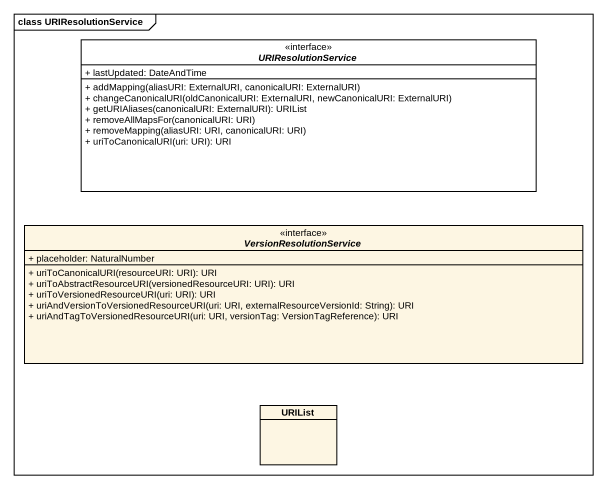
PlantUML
@startuml
mainframe class URIResolutionService
hide circle
hide empty members
skinparam classAttributeIconSize 0
interface URIResolutionService <<interface>> #FFFFFF {
  + lastUpdated: DateAndTime
  + addMapping(aliasURI: ExternalURI, canonicalURI: ExternalURI)
  + changeCanonicalURI(oldCanonicalURI: ExternalURI, newCanonicalURI: ExternalURI)
  + getURIAliases(canonicalURI: ExternalURI): URIList
  + removeAllMapsFor(canonicalURI: URI)
  + removeMapping(aliasURI: URI, canonicalURI: URI)
  + uriToCanonicalURI(uri: URI): URI
}
interface VersionResolutionService <<interface>> {
  + placeholder: NaturalNumber
  + uriToCanonicalURI(resourceURI: URI): URI
  + uriToAbstractResourceURI(versionedResourceURI: URI): URI
  + uriToVersionedResourceURI(uri: URI): URI
  + uriAndVersionToVersionedResourceURI(uri: URI, externalResourceVersionId: String): URI
  + uriAndTagToVersionedResourceURI(uri: URI, versionTag: VersionTagReference): URI
}
class URIList
@enduml
